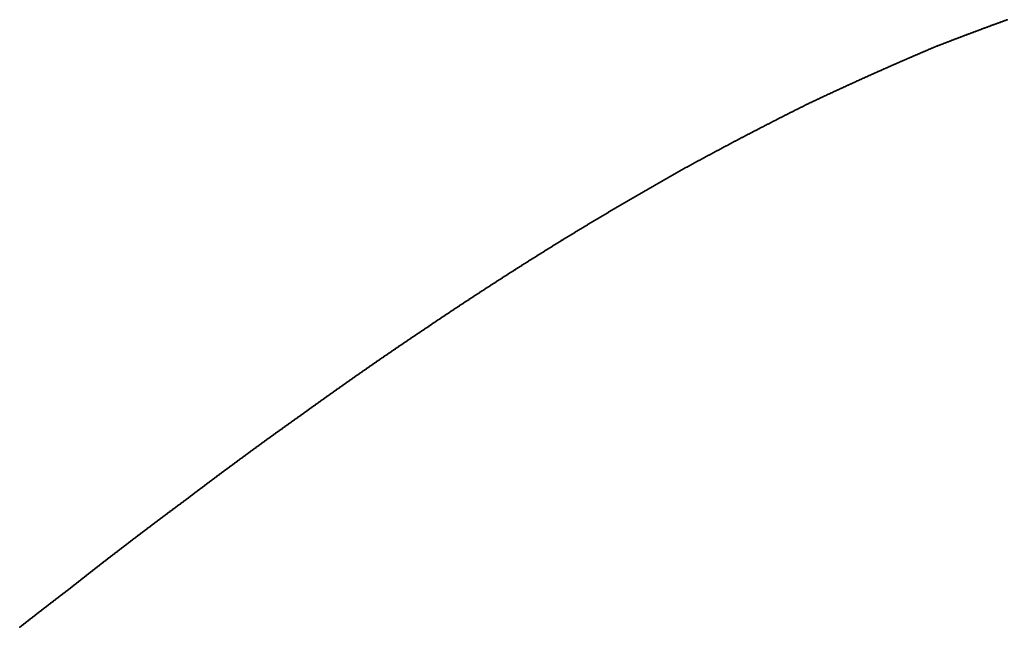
# Model space of a CAD drawing. Header units: metres. Extents: x 0 to 360, y 49 to 117.
# Drawn here: x 315 to 333.07, y 101.15 to 112.27 of the extents above; entities that cross this region are included whole.
import ezdxf

# ---------------------------------------------------------------- set-up
doc = ezdxf.new("R2010")
doc.units = ezdxf.units.M

msp = doc.modelspace()

# ---------------------------------------------------------------- linework, layer by layer
for p in [(333.02, 112.247), (333.031, 112.251), (333.042, 112.255), (333.053, 112.259), (333.064, 112.263), (333.075, 112.267), (332.535, 112.069), (332.546, 112.073), (332.557, 112.077), (332.568, 112.081), (332.579, 112.085), (332.59, 112.089), (332.601, 112.094), (332.612, 112.098), (332.623, 112.102), (332.634, 112.106), (332.645, 112.11), (332.656, 112.114), (332.667, 112.118), (332.678, 112.122), (332.689, 112.126), (332.7, 112.13), (332.711, 112.134), (332.722, 112.138), (332.733, 112.142), (332.744, 112.146), (332.755, 112.15), (332.766, 112.155), (332.777, 112.159), (332.788, 112.163), (332.799, 112.167), (332.81, 112.171), (332.821, 112.175), (332.832, 112.179), (332.843, 112.183), (332.854, 112.187), (332.865, 112.191), (332.876, 112.195), (332.887, 112.199), (332.899, 112.203), (332.91, 112.207), (332.921, 112.211), (332.932, 112.215), (332.943, 112.219), (332.954, 112.223), (332.965, 112.227), (332.976, 112.231), (332.987, 112.235), (332.998, 112.239), (333.009, 112.243), (332.052, 111.886), (332.063, 111.891), (332.074, 111.895), (332.085, 111.899), (332.096, 111.903), (332.107, 111.907), (332.118, 111.912), (332.129, 111.916), (332.14, 111.92), (332.151, 111.924), (332.162, 111.928), (332.173, 111.932), (332.184, 111.937), (332.195, 111.941), (332.206, 111.945), (332.217, 111.949), (332.228, 111.953), (332.239, 111.957), (332.25, 111.962), (332.261, 111.966), (332.272, 111.97), (332.283, 111.974), (332.294, 111.978), (332.305, 111.982), (332.316, 111.987), (332.327, 111.991), (332.338, 111.995), (332.349, 111.999), (332.36, 112.003), (332.371, 112.007), (332.382, 112.011), (332.393, 112.016), (332.404, 112.02), (332.415, 112.024), (332.426, 112.028), (332.437, 112.032), (332.448, 112.036), (332.459, 112.04), (332.47, 112.044), (332.48, 112.048), (332.491, 112.053), (332.502, 112.057), (332.513, 112.061), (332.524, 112.065), (331.604, 111.707), (331.615, 111.712), (331.626, 111.716), (331.636, 111.721), (331.647, 111.726), (331.658, 111.73), (331.669, 111.735), (331.68, 111.74), (331.691, 111.744), (331.702, 111.749), (331.713, 111.754), (331.724, 111.759), (331.735, 111.764), (331.746, 111.768), (331.757, 111.772), (331.768, 111.776), (331.779, 111.781), (331.79, 111.785), (331.801, 111.789), (331.811, 111.793), (331.822, 111.798), (331.833, 111.802), (331.844, 111.806), (331.855, 111.81), (331.866, 111.815), (331.877, 111.819), (331.888, 111.823), (331.899, 111.827), (331.91, 111.832), (331.921, 111.836), (331.932, 111.84), (331.943, 111.844), (331.954, 111.848), (331.965, 111.853), (331.976, 111.857), (331.987, 111.861), (331.998, 111.865), (332.009, 111.87), (332.02, 111.874), (332.031, 111.878), (332.042, 111.882), (331.178, 111.524), (331.189, 111.528), (331.2, 111.533), (331.21, 111.538), (331.221, 111.542), (331.232, 111.547), (331.243, 111.552), (331.254, 111.557), (331.265, 111.561), (331.276, 111.566), (331.287, 111.571), (331.298, 111.576), (331.309, 111.58), (331.32, 111.585), (331.331, 111.59), (331.341, 111.594), (331.352, 111.599), (331.363, 111.604), (331.374, 111.609), (331.385, 111.613), (331.396, 111.618), (331.407, 111.623), (331.418, 111.627), (331.429, 111.632), (331.44, 111.637), (331.451, 111.642), (331.462, 111.646), (331.472, 111.651), (331.483, 111.656), (331.494, 111.66), (331.505, 111.665), (331.516, 111.67), (331.527, 111.674), (331.538, 111.679), (331.549, 111.684), (331.56, 111.688), (331.571, 111.693), (331.582, 111.698), (331.593, 111.702), (330.775, 111.346), (330.786, 111.351), (330.796, 111.356), (330.807, 111.361), (330.818, 111.366), (330.829, 111.37), (330.84, 111.375), (330.851, 111.38), (330.862, 111.385), (330.873, 111.39), (330.884, 111.394), (330.894, 111.399), (330.905, 111.404), (330.916, 111.409), (330.927, 111.414), (330.938, 111.418), (330.949, 111.423), (330.96, 111.428), (330.971, 111.433), (330.982, 111.438), (330.992, 111.442), (331.003, 111.447), (331.014, 111.452), (331.025, 111.457), (331.036, 111.462), (331.047, 111.466), (331.058, 111.471), (331.069, 111.476), (331.08, 111.481), (331.091, 111.485), (331.101, 111.49), (331.112, 111.495), (331.123, 111.5), (331.134, 111.505), (331.145, 111.509), (331.156, 111.514), (331.167, 111.519), (330.373, 111.166), (330.383, 111.171), (330.394, 111.176), (330.405, 111.181), (330.416, 111.185), (330.427, 111.19), (330.438, 111.195), (330.449, 111.2), (330.459, 111.205), (330.47, 111.21), (330.481, 111.215), (330.492, 111.22), (330.503, 111.225), (330.514, 111.23), (330.525, 111.234), (330.535, 111.239), (330.546, 111.244), (330.557, 111.249), (330.568, 111.254), (330.579, 111.259), (330.59, 111.264), (330.601, 111.269), (330.612, 111.273), (330.622, 111.278), (330.633, 111.283), (330.644, 111.288), (330.655, 111.293), (330.666, 111.298), (330.677, 111.303), (330.688, 111.307), (330.699, 111.312), (330.709, 111.317), (330.72, 111.322), (330.731, 111.327), (330.742, 111.332), (330.753, 111.337), (330.764, 111.341), (329.971, 110.982), (329.982, 110.987), (329.993, 110.992), (330.004, 110.997), (330.015, 111.002), (330.026, 111.007), (330.036, 111.012), (330.047, 111.017), (330.058, 111.022), (330.069, 111.027), (330.08, 111.032), (330.091, 111.037), (330.101, 111.042), (330.112, 111.047), (330.123, 111.052), (330.134, 111.057), (330.145, 111.062), (330.156, 111.067), (330.166, 111.072), (330.177, 111.077), (330.188, 111.082), (330.199, 111.087), (330.21, 111.092), (330.221, 111.097), (330.232, 111.102), (330.242, 111.107), (330.253, 111.112), (330.264, 111.117), (330.275, 111.121), (330.286, 111.126), (330.297, 111.131), (330.307, 111.136), (330.318, 111.141), (330.329, 111.146), (330.34, 111.151), (330.351, 111.156), (330.362, 111.161), (329.582, 110.801), (329.593, 110.806), (329.604, 110.811), (329.614, 110.816), (329.625, 110.821), (329.636, 110.826), (329.647, 110.831), (329.658, 110.836), (329.669, 110.841), (329.679, 110.846), (329.69, 110.852), (329.701, 110.857), (329.712, 110.862), (329.723, 110.867), (329.733, 110.872), (329.744, 110.877), (329.755, 110.882), (329.766, 110.887), (329.777, 110.892), (329.787, 110.897), (329.798, 110.902), (329.809, 110.907), (329.82, 110.912), (329.831, 110.917), (329.842, 110.922), (329.852, 110.927), (329.863, 110.932), (329.874, 110.937), (329.885, 110.942), (329.896, 110.947), (329.906, 110.952), (329.917, 110.957), (329.928, 110.962), (329.939, 110.967), (329.95, 110.972), (329.961, 110.977), (329.215, 110.622), (329.226, 110.627), (329.237, 110.633), (329.248, 110.638), (329.258, 110.643), (329.269, 110.649), (329.28, 110.654), (329.291, 110.66), (329.301, 110.665), (329.312, 110.67), (329.323, 110.676), (329.334, 110.681), (329.345, 110.687), (329.355, 110.692), (329.366, 110.698), (329.377, 110.704), (329.388, 110.709), (329.399, 110.714), (329.409, 110.719), (329.42, 110.724), (329.431, 110.729), (329.442, 110.735), (329.452, 110.74), (329.463, 110.745), (329.474, 110.75), (329.485, 110.755), (329.496, 110.76), (329.506, 110.765), (329.517, 110.77), (329.528, 110.775), (329.539, 110.78), (329.55, 110.786), (329.56, 110.791), (329.571, 110.796), (328.86, 110.442), (328.871, 110.447), (328.881, 110.453), (328.892, 110.458), (328.903, 110.464), (328.914, 110.469), (328.924, 110.475), (328.935, 110.48), (328.946, 110.486), (328.957, 110.491), (328.968, 110.497), (328.978, 110.502), (328.989, 110.508), (329, 110.513), (329.011, 110.519), (329.021, 110.524), (329.032, 110.529), (329.043, 110.535), (329.054, 110.54), (329.064, 110.546), (329.075, 110.551), (329.086, 110.557), (329.097, 110.562), (329.107, 110.568), (329.118, 110.573), (329.129, 110.578), (329.14, 110.584), (329.151, 110.589), (329.161, 110.595), (329.172, 110.6), (329.183, 110.606), (329.194, 110.611), (329.204, 110.616), (328.505, 110.26), (328.516, 110.265), (328.527, 110.271), (328.538, 110.276), (328.548, 110.282), (328.559, 110.288), (328.57, 110.293), (328.581, 110.299), (328.591, 110.304), (328.602, 110.31), (328.613, 110.315), (328.624, 110.321), (328.634, 110.326), (328.645, 110.332), (328.656, 110.337), (328.666, 110.343), (328.677, 110.348), (328.688, 110.354), (328.699, 110.359), (328.709, 110.365), (328.72, 110.371), (328.731, 110.376), (328.742, 110.382), (328.752, 110.387), (328.763, 110.393), (328.774, 110.398), (328.785, 110.404), (328.795, 110.409), (328.806, 110.415), (328.817, 110.42), (328.828, 110.426), (328.838, 110.431), (328.849, 110.437), (328.163, 110.081), (328.173, 110.087), (328.184, 110.092), (328.195, 110.098), (328.205, 110.103), (328.216, 110.109), (328.227, 110.115), (328.237, 110.12), (328.248, 110.126), (328.259, 110.131), (328.27, 110.137), (328.28, 110.143), (328.291, 110.148), (328.302, 110.154), (328.312, 110.159), (328.323, 110.165), (328.334, 110.171), (328.345, 110.176), (328.355, 110.182), (328.366, 110.187), (328.377, 110.193), (328.388, 110.199), (328.398, 110.204), (328.409, 110.21), (328.42, 110.215), (328.43, 110.221), (328.441, 110.226), (328.452, 110.232), (328.463, 110.238), (328.473, 110.243), (328.484, 110.249), (328.495, 110.254), (327.82, 109.9), (327.831, 109.906), (327.842, 109.911), (327.852, 109.917), (327.863, 109.923), (327.874, 109.928), (327.884, 109.934), (327.895, 109.94), (327.906, 109.945), (327.917, 109.951), (327.927, 109.957), (327.938, 109.962), (327.949, 109.968), (327.959, 109.974), (327.97, 109.979), (327.981, 109.985), (327.991, 109.991), (328.002, 109.996), (328.013, 110.002), (328.023, 110.008), (328.034, 110.013), (328.045, 110.019), (328.056, 110.025), (328.066, 110.03), (328.077, 110.036), (328.088, 110.042), (328.098, 110.047), (328.109, 110.053), (328.12, 110.058), (328.13, 110.064), (328.141, 110.07), (328.152, 110.075), (327.479, 109.717), (327.49, 109.722), (327.5, 109.728), (327.511, 109.734), (327.522, 109.74), (327.532, 109.745), (327.543, 109.751), (327.554, 109.757), (327.564, 109.763), (327.575, 109.768), (327.586, 109.774), (327.596, 109.78), (327.607, 109.786), (327.618, 109.791), (327.628, 109.797), (327.639, 109.803), (327.65, 109.808), (327.66, 109.814), (327.671, 109.82), (327.682, 109.826), (327.692, 109.831), (327.703, 109.837), (327.714, 109.843), (327.724, 109.848), (327.735, 109.854), (327.746, 109.86), (327.756, 109.866), (327.767, 109.871), (327.778, 109.877), (327.788, 109.883), (327.799, 109.888), (327.81, 109.894), (327.149, 109.537), (327.16, 109.543), (327.17, 109.549), (327.181, 109.554), (327.191, 109.56), (327.202, 109.566), (327.213, 109.572), (327.223, 109.578), (327.234, 109.584), (327.245, 109.589), (327.255, 109.595), (327.266, 109.601), (327.277, 109.607), (327.287, 109.613), (327.298, 109.618), (327.309, 109.624), (327.319, 109.63), (327.33, 109.636), (327.34, 109.641), (327.351, 109.647), (327.362, 109.653), (327.372, 109.659), (327.383, 109.665), (327.394, 109.67), (327.404, 109.676), (327.415, 109.682), (327.426, 109.688), (327.436, 109.693), (327.447, 109.699), (327.458, 109.705), (327.468, 109.711), (326.83, 109.357), (326.841, 109.363), (326.852, 109.369), (326.862, 109.375), (326.873, 109.381), (326.883, 109.387), (326.894, 109.393), (326.905, 109.399), (326.915, 109.405), (326.926, 109.411), (326.936, 109.417), (326.947, 109.423), (326.958, 109.429), (326.968, 109.435), (326.979, 109.441), (326.99, 109.447), (327, 109.453), (327.011, 109.459), (327.021, 109.465), (327.032, 109.471), (327.043, 109.478), (327.053, 109.484), (327.064, 109.49), (327.075, 109.496), (327.085, 109.502), (327.096, 109.508), (327.106, 109.514), (327.117, 109.519), (327.128, 109.525), (327.138, 109.531), (326.512, 109.175), (326.523, 109.181), (326.534, 109.187), (326.544, 109.193), (326.555, 109.199), (326.565, 109.205), (326.576, 109.211), (326.586, 109.217), (326.597, 109.223), (326.608, 109.229), (326.618, 109.236), (326.629, 109.242), (326.639, 109.248), (326.65, 109.254), (326.661, 109.26), (326.671, 109.266), (326.682, 109.272), (326.692, 109.278), (326.703, 109.284), (326.714, 109.29), (326.724, 109.296), (326.735, 109.302), (326.745, 109.308), (326.756, 109.314), (326.767, 109.32), (326.777, 109.327), (326.788, 109.333), (326.798, 109.339), (326.809, 109.345), (326.82, 109.351), (326.206, 108.997), (326.216, 109.003), (326.227, 109.009), (326.237, 109.015), (326.248, 109.021), (326.258, 109.028), (326.269, 109.034), (326.28, 109.04), (326.29, 109.046), (326.301, 109.052), (326.311, 109.058), (326.322, 109.065), (326.332, 109.071), (326.343, 109.077), (326.354, 109.083), (326.364, 109.089), (326.375, 109.095), (326.385, 109.101), (326.396, 109.107), (326.407, 109.114), (326.417, 109.12), (326.428, 109.126), (326.438, 109.132), (326.449, 109.138), (326.459, 109.144), (326.47, 109.15), (326.481, 109.156), (326.491, 109.162), (326.502, 109.169), (325.9, 108.817), (325.91, 108.824), (325.921, 108.83), (325.931, 108.836), (325.942, 108.842), (325.952, 108.848), (325.963, 108.855), (325.973, 108.861), (325.984, 108.867), (325.994, 108.873), (326.005, 108.879), (326.016, 108.886), (326.026, 108.892), (326.037, 108.898), (326.047, 108.904), (326.058, 108.91), (326.068, 108.917), (326.079, 108.923), (326.089, 108.929), (326.1, 108.935), (326.111, 108.941), (326.121, 108.947), (326.132, 108.954), (326.142, 108.96), (326.153, 108.966), (326.163, 108.972), (326.174, 108.978), (326.185, 108.985), (326.195, 108.991), (325.594, 108.636), (325.605, 108.642), (325.615, 108.649), (325.626, 108.655), (325.636, 108.661), (325.647, 108.667), (325.657, 108.674), (325.668, 108.68), (325.678, 108.686), (325.689, 108.692), (325.699, 108.699), (325.71, 108.705), (325.72, 108.711), (325.731, 108.717), (325.742, 108.724), (325.752, 108.73), (325.763, 108.736), (325.773, 108.742), (325.784, 108.749), (325.794, 108.755), (325.805, 108.761), (325.815, 108.767), (325.826, 108.774), (325.836, 108.78), (325.847, 108.786), (325.857, 108.792), (325.868, 108.799), (325.879, 108.805), (325.889, 108.811), (325.289, 108.453), (325.3, 108.459), (325.31, 108.466), (325.321, 108.472), (325.331, 108.478), (325.342, 108.485), (325.352, 108.491), (325.363, 108.497), (325.373, 108.504), (325.384, 108.51), (325.394, 108.516), (325.405, 108.523), (325.415, 108.529), (325.426, 108.535), (325.437, 108.542), (325.447, 108.548), (325.458, 108.554), (325.468, 108.561), (325.479, 108.567), (325.489, 108.573), (325.5, 108.579), (325.51, 108.586), (325.521, 108.592), (325.531, 108.598), (325.542, 108.605), (325.552, 108.611), (325.563, 108.617), (325.573, 108.623), (325.584, 108.63), (324.996, 108.275), (325.006, 108.281), (325.017, 108.288), (325.027, 108.294), (325.038, 108.3), (325.048, 108.307), (325.059, 108.313), (325.069, 108.319), (325.08, 108.326), (325.09, 108.332), (325.101, 108.339), (325.111, 108.345), (325.122, 108.351), (325.132, 108.358), (325.143, 108.364), (325.153, 108.37), (325.164, 108.377), (325.174, 108.383), (325.185, 108.39), (325.195, 108.396), (325.206, 108.402), (325.216, 108.409), (325.227, 108.415), (325.237, 108.421), (325.247, 108.428), (325.258, 108.434), (325.268, 108.44), (325.279, 108.447), (324.703, 108.093), (324.713, 108.1), (324.724, 108.106), (324.734, 108.113), (324.745, 108.119), (324.755, 108.127), (324.766, 108.134), (324.776, 108.14), (324.787, 108.147), (324.797, 108.153), (324.807, 108.159), (324.818, 108.166), (324.828, 108.172), (324.839, 108.179), (324.849, 108.185), (324.86, 108.192), (324.87, 108.198), (324.881, 108.204), (324.891, 108.211), (324.902, 108.217), (324.912, 108.224), (324.923, 108.23), (324.933, 108.236), (324.944, 108.243), (324.954, 108.249), (324.964, 108.256), (324.975, 108.262), (324.985, 108.268), (324.411, 107.911), (324.421, 107.917), (324.431, 107.924), (324.442, 107.93), (324.452, 107.937), (324.463, 107.943), (324.473, 107.95), (324.484, 107.956), (324.494, 107.963), (324.504, 107.969), (324.515, 107.976), (324.525, 107.983), (324.536, 107.989), (324.546, 107.996), (324.557, 108.002), (324.567, 108.009), (324.578, 108.015), (324.588, 108.022), (324.598, 108.028), (324.609, 108.035), (324.619, 108.041), (324.63, 108.048), (324.64, 108.054), (324.651, 108.061), (324.661, 108.067), (324.672, 108.074), (324.682, 108.08), (324.692, 108.087), (324.129, 107.733), (324.14, 107.74), (324.15, 107.746), (324.161, 107.753), (324.171, 107.759), (324.181, 107.766), (324.192, 107.773), (324.202, 107.779), (324.213, 107.786), (324.223, 107.792), (324.233, 107.799), (324.244, 107.805), (324.254, 107.812), (324.265, 107.819), (324.275, 107.825), (324.285, 107.832), (324.296, 107.838), (324.306, 107.845), (324.317, 107.852), (324.327, 107.858), (324.338, 107.865), (324.348, 107.871), (324.358, 107.878), (324.369, 107.884), (324.379, 107.891), (324.39, 107.897), (324.4, 107.904), (323.838, 107.547), (323.849, 107.554), (323.859, 107.56), (323.869, 107.567), (323.88, 107.574), (323.89, 107.58), (323.901, 107.587), (323.911, 107.594), (323.921, 107.6), (323.932, 107.607), (323.942, 107.614), (323.952, 107.62), (323.963, 107.627), (323.973, 107.634), (323.984, 107.64), (323.994, 107.647), (324.004, 107.653), (324.015, 107.66), (324.025, 107.667), (324.036, 107.673), (324.046, 107.68), (324.056, 107.687), (324.067, 107.693), (324.077, 107.7), (324.088, 107.706), (324.098, 107.713), (324.108, 107.72), (324.119, 107.726), (323.558, 107.367), (323.568, 107.373), (323.579, 107.38), (323.589, 107.387), (323.6, 107.393), (323.61, 107.4), (323.62, 107.407), (323.631, 107.413), (323.641, 107.42), (323.651, 107.427), (323.662, 107.434), (323.672, 107.44), (323.682, 107.447), (323.693, 107.454), (323.703, 107.46), (323.714, 107.467), (323.724, 107.474), (323.734, 107.48), (323.745, 107.487), (323.755, 107.494), (323.765, 107.5), (323.776, 107.507), (323.786, 107.514), (323.797, 107.52), (323.807, 107.527), (323.817, 107.534), (323.828, 107.54), (323.289, 107.191), (323.299, 107.198), (323.31, 107.205), (323.32, 107.212), (323.33, 107.218), (323.341, 107.225), (323.351, 107.232), (323.361, 107.239), (323.372, 107.245), (323.382, 107.252), (323.392, 107.259), (323.403, 107.266), (323.413, 107.272), (323.423, 107.279), (323.434, 107.286), (323.444, 107.293), (323.454, 107.299), (323.465, 107.306), (323.475, 107.313), (323.486, 107.319), (323.496, 107.326), (323.506, 107.333), (323.517, 107.34), (323.527, 107.346), (323.537, 107.353), (323.548, 107.36), (323.01, 107.008), (323.02, 107.015), (323.031, 107.021), (323.041, 107.028), (323.051, 107.035), (323.062, 107.042), (323.072, 107.049), (323.082, 107.056), (323.093, 107.062), (323.103, 107.069), (323.113, 107.076), (323.124, 107.083), (323.134, 107.09), (323.144, 107.096), (323.154, 107.103), (323.165, 107.11), (323.175, 107.117), (323.185, 107.123), (323.196, 107.13), (323.206, 107.137), (323.217, 107.144), (323.227, 107.151), (323.237, 107.157), (323.248, 107.164), (323.258, 107.171), (323.268, 107.178), (323.279, 107.184), (322.742, 106.83), (322.752, 106.837), (322.762, 106.844), (322.773, 106.851), (322.783, 106.857), (322.793, 106.864), (322.804, 106.871), (322.814, 106.878), (322.824, 106.885), (322.835, 106.892), (322.845, 106.899), (322.855, 106.905), (322.866, 106.912), (322.876, 106.919), (322.886, 106.926), (322.896, 106.933), (322.907, 106.94), (322.917, 106.946), (322.927, 106.953), (322.938, 106.96), (322.948, 106.967), (322.958, 106.974), (322.969, 106.981), (322.979, 106.987), (322.989, 106.994), (323, 107.001), (322.474, 106.649), (322.485, 106.656), (322.495, 106.664), (322.505, 106.672), (322.515, 106.678), (322.526, 106.685), (322.536, 106.692), (322.546, 106.699), (322.557, 106.706), (322.567, 106.713), (322.577, 106.72), (322.587, 106.727), (322.598, 106.734), (322.608, 106.741), (322.618, 106.747), (322.629, 106.754), (322.639, 106.761), (322.649, 106.768), (322.66, 106.775), (322.67, 106.782), (322.68, 106.789), (322.69, 106.796), (322.701, 106.802), (322.711, 106.809), (322.721, 106.816), (322.732, 106.823), (322.197, 106.463), (322.207, 106.47), (322.218, 106.477), (322.228, 106.484), (322.238, 106.491), (322.248, 106.498), (322.259, 106.505), (322.269, 106.512), (322.279, 106.519), (322.289, 106.525), (322.3, 106.532), (322.31, 106.539), (322.32, 106.546), (322.331, 106.553), (322.341, 106.56), (322.351, 106.567), (322.361, 106.574), (322.372, 106.581), (322.382, 106.587), (322.392, 106.594), (322.402, 106.601), (322.413, 106.608), (322.423, 106.615), (322.433, 106.622), (322.444, 106.629), (322.454, 106.636), (322.464, 106.642), (321.931, 106.283), (321.941, 106.29), (321.951, 106.297), (321.961, 106.304), (321.972, 106.311), (321.982, 106.318), (321.992, 106.325), (322.002, 106.332), (322.013, 106.338), (322.023, 106.345), (322.033, 106.352), (322.043, 106.359), (322.054, 106.366), (322.064, 106.373), (322.074, 106.38), (322.084, 106.387), (322.095, 106.394), (322.105, 106.401), (322.115, 106.408), (322.125, 106.415), (322.136, 106.422), (322.146, 106.429), (322.156, 106.436), (322.166, 106.443), (322.177, 106.449), (322.187, 106.456), (321.665, 106.101), (321.675, 106.108), (321.685, 106.115), (321.696, 106.122), (321.706, 106.129), (321.716, 106.136), (321.726, 106.143), (321.736, 106.15), (321.747, 106.157), (321.757, 106.164), (321.767, 106.171), (321.777, 106.178), (321.788, 106.185), (321.798, 106.192), (321.808, 106.199), (321.818, 106.206), (321.828, 106.213), (321.839, 106.22), (321.849, 106.227), (321.859, 106.234), (321.869, 106.241), (321.88, 106.248), (321.89, 106.255), (321.9, 106.262), (321.91, 106.269), (321.921, 106.276), (321.41, 105.925), (321.42, 105.932), (321.43, 105.939), (321.44, 105.946), (321.451, 105.953), (321.461, 105.96), (321.471, 105.967), (321.481, 105.974), (321.491, 105.981), (321.502, 105.988), (321.512, 105.995), (321.522, 106.002), (321.532, 106.01), (321.542, 106.017), (321.553, 106.024), (321.563, 106.031), (321.573, 106.038), (321.583, 106.045), (321.593, 106.052), (321.604, 106.059), (321.614, 106.066), (321.624, 106.073), (321.634, 106.08), (321.645, 106.087), (321.655, 106.094), (321.145, 105.741), (321.155, 105.748), (321.165, 105.755), (321.176, 105.762), (321.186, 105.769), (321.196, 105.776), (321.206, 105.783), (321.216, 105.79), (321.227, 105.797), (321.237, 105.804), (321.247, 105.812), (321.257, 105.819), (321.267, 105.826), (321.277, 105.833), (321.288, 105.84), (321.298, 105.847), (321.308, 105.854), (321.318, 105.861), (321.328, 105.868), (321.339, 105.875), (321.349, 105.882), (321.359, 105.89), (321.369, 105.897), (321.379, 105.904), (321.389, 105.911), (321.4, 105.918), (320.891, 105.562), (320.901, 105.569), (320.911, 105.576), (320.922, 105.584), (320.932, 105.591), (320.942, 105.598), (320.952, 105.605), (320.962, 105.612), (320.972, 105.619), (320.983, 105.626), (320.993, 105.634), (321.003, 105.641), (321.013, 105.648), (321.023, 105.655), (321.033, 105.662), (321.043, 105.669), (321.054, 105.676), (321.064, 105.684), (321.074, 105.691), (321.084, 105.698), (321.094, 105.705), (321.104, 105.712), (321.115, 105.719), (321.125, 105.726), (321.135, 105.733), (320.638, 105.382), (320.648, 105.39), (320.658, 105.397), (320.668, 105.404), (320.678, 105.411), (320.688, 105.418), (320.698, 105.426), (320.709, 105.433), (320.719, 105.44), (320.729, 105.447), (320.739, 105.454), (320.749, 105.462), (320.759, 105.469), (320.769, 105.476), (320.78, 105.483), (320.79, 105.49), (320.8, 105.498), (320.81, 105.505), (320.82, 105.512), (320.83, 105.519), (320.84, 105.526), (320.851, 105.533), (320.861, 105.541), (320.871, 105.548), (320.881, 105.555), (320.385, 105.202), (320.395, 105.209), (320.405, 105.216), (320.415, 105.223), (320.425, 105.231), (320.435, 105.238), (320.445, 105.245), (320.455, 105.252), (320.466, 105.26), (320.476, 105.267), (320.486, 105.274), (320.496, 105.281), (320.506, 105.289), (320.516, 105.296), (320.526, 105.303), (320.536, 105.31), (320.546, 105.318), (320.557, 105.325), (320.567, 105.332), (320.577, 105.339), (320.587, 105.346), (320.597, 105.354), (320.607, 105.361), (320.617, 105.368), (320.628, 105.375), (320.132, 105.02), (320.142, 105.027), (320.152, 105.035), (320.162, 105.042), (320.173, 105.049), (320.183, 105.056), (320.193, 105.063), (320.203, 105.07), (320.213, 105.077), (320.223, 105.085), (320.233, 105.092), (320.243, 105.099), (320.253, 105.106), (320.263, 105.113), (320.274, 105.122), (320.284, 105.129), (320.294, 105.136), (320.304, 105.144), (320.314, 105.151), (320.324, 105.158), (320.334, 105.165), (320.344, 105.173), (320.354, 105.18), (320.364, 105.187), (320.375, 105.194), (319.88, 104.841), (319.89, 104.848), (319.9, 104.855), (319.91, 104.862), (319.921, 104.87), (319.931, 104.877), (319.941, 104.884), (319.951, 104.891), (319.961, 104.898), (319.971, 104.906), (319.981, 104.913), (319.991, 104.92), (320.001, 104.927), (320.011, 104.934), (320.021, 104.941), (320.031, 104.949), (320.041, 104.956), (320.052, 104.963), (320.062, 104.97), (320.072, 104.977), (320.082, 104.984), (320.092, 104.992), (320.102, 104.999), (320.112, 105.006), (320.122, 105.013), (319.629, 104.66), (319.639, 104.667), (319.649, 104.675), (319.659, 104.682), (319.669, 104.689), (319.679, 104.696), (319.689, 104.704), (319.699, 104.711), (319.709, 104.718), (319.719, 104.725), (319.729, 104.733), (319.739, 104.74), (319.749, 104.747), (319.76, 104.754), (319.77, 104.761), (319.78, 104.769), (319.79, 104.776), (319.8, 104.783), (319.81, 104.79), (319.82, 104.798), (319.83, 104.805), (319.84, 104.812), (319.85, 104.819), (319.86, 104.826), (319.87, 104.834), (319.378, 104.478), (319.388, 104.486), (319.398, 104.493), (319.408, 104.5), (319.418, 104.507), (319.428, 104.515), (319.438, 104.522), (319.448, 104.529), (319.458, 104.537), (319.468, 104.544), (319.478, 104.551), (319.488, 104.558), (319.498, 104.566), (319.508, 104.573), (319.518, 104.58), (319.528, 104.588), (319.538, 104.595), (319.548, 104.602), (319.559, 104.609), (319.569, 104.617), (319.579, 104.624), (319.589, 104.631), (319.599, 104.638), (319.609, 104.646), (319.619, 104.653), (319.128, 104.295), (319.138, 104.303), (319.148, 104.31), (319.158, 104.317), (319.168, 104.325), (319.178, 104.332), (319.188, 104.339), (319.198, 104.347), (319.208, 104.354), (319.218, 104.361), (319.228, 104.369), (319.238, 104.376), (319.248, 104.383), (319.258, 104.391), (319.268, 104.398), (319.278, 104.405), (319.288, 104.413), (319.298, 104.42), (319.308, 104.427), (319.318, 104.434), (319.328, 104.442), (319.338, 104.449), (319.348, 104.456), (319.358, 104.464), (319.368, 104.471), (318.888, 104.118), (318.898, 104.126), (318.908, 104.133), (318.918, 104.141), (318.928, 104.148), (318.938, 104.155), (318.948, 104.163), (318.958, 104.17), (318.968, 104.177), (318.978, 104.185), (318.988, 104.192), (318.998, 104.2), (319.008, 104.207), (319.018, 104.214), (319.028, 104.222), (319.038, 104.229), (319.048, 104.236), (319.058, 104.244), (319.068, 104.251), (319.078, 104.258), (319.088, 104.266), (319.098, 104.273), (319.108, 104.281), (319.118, 104.288), (318.638, 103.933), (318.648, 103.941), (318.658, 103.948), (318.668, 103.955), (318.678, 103.963), (318.688, 103.97), (318.698, 103.978), (318.708, 103.985), (318.718, 103.993), (318.728, 104), (318.738, 104.007), (318.748, 104.015), (318.758, 104.022), (318.768, 104.03), (318.778, 104.037), (318.788, 104.044), (318.798, 104.052), (318.808, 104.059), (318.818, 104.067), (318.828, 104.074), (318.838, 104.081), (318.848, 104.089), (318.858, 104.096), (318.868, 104.104), (318.878, 104.111), (318.399, 103.754), (318.409, 103.762), (318.419, 103.769), (318.429, 103.777), (318.439, 103.784), (318.449, 103.792), (318.459, 103.799), (318.469, 103.807), (318.479, 103.814), (318.489, 103.821), (318.499, 103.829), (318.509, 103.836), (318.519, 103.844), (318.529, 103.851), (318.539, 103.859), (318.549, 103.866), (318.559, 103.874), (318.569, 103.881), (318.579, 103.889), (318.589, 103.896), (318.598, 103.903), (318.608, 103.911), (318.618, 103.918), (318.628, 103.926), (318.161, 103.574), (318.171, 103.582), (318.181, 103.589), (318.191, 103.597), (318.201, 103.604), (318.211, 103.612), (318.221, 103.619), (318.231, 103.627), (318.24, 103.634), (318.25, 103.642), (318.26, 103.649), (318.27, 103.657), (318.28, 103.664), (318.29, 103.672), (318.3, 103.679), (318.31, 103.687), (318.32, 103.694), (318.33, 103.702), (318.34, 103.709), (318.35, 103.717), (318.36, 103.724), (318.37, 103.732), (318.38, 103.739), (318.39, 103.747), (317.923, 103.396), (317.933, 103.403), (317.943, 103.41), (317.953, 103.418), (317.963, 103.425), (317.973, 103.432), (317.983, 103.44), (317.992, 103.447), (318.002, 103.454), (318.012, 103.462), (318.022, 103.469), (318.032, 103.476), (318.042, 103.483), (318.052, 103.491), (318.062, 103.498), (318.072, 103.505), (318.082, 103.514), (318.092, 103.522), (318.102, 103.529), (318.111, 103.537), (318.121, 103.544), (318.131, 103.552), (318.141, 103.559), (318.151, 103.567), (317.676, 103.212), (317.686, 103.219), (317.696, 103.226), (317.705, 103.234), (317.715, 103.241), (317.725, 103.249), (317.735, 103.256), (317.745, 103.263), (317.755, 103.271), (317.765, 103.278), (317.775, 103.285), (317.785, 103.293), (317.794, 103.3), (317.804, 103.307), (317.814, 103.315), (317.824, 103.322), (317.834, 103.33), (317.844, 103.337), (317.854, 103.344), (317.864, 103.352), (317.874, 103.359), (317.884, 103.366), (317.893, 103.374), (317.903, 103.381), (317.913, 103.388), (317.439, 103.034), (317.449, 103.041), (317.459, 103.049), (317.468, 103.056), (317.478, 103.064), (317.488, 103.071), (317.498, 103.079), (317.508, 103.086), (317.518, 103.093), (317.528, 103.101), (317.538, 103.108), (317.547, 103.116), (317.557, 103.123), (317.567, 103.13), (317.577, 103.138), (317.587, 103.145), (317.597, 103.153), (317.607, 103.16), (317.617, 103.167), (317.626, 103.175), (317.636, 103.182), (317.646, 103.19), (317.656, 103.197), (317.666, 103.204), (317.193, 102.848), (317.202, 102.855), (317.212, 102.863), (317.222, 102.87), (317.232, 102.878), (317.242, 102.885), (317.252, 102.893), (317.262, 102.9), (317.271, 102.907), (317.281, 102.915), (317.291, 102.922), (317.301, 102.93), (317.311, 102.937), (317.321, 102.945), (317.33, 102.952), (317.34, 102.96), (317.35, 102.967), (317.36, 102.975), (317.37, 102.982), (317.38, 102.989), (317.39, 102.997), (317.399, 103.004), (317.409, 103.012), (317.419, 103.019), (317.429, 103.027), (316.957, 102.668), (316.966, 102.675), (316.976, 102.683), (316.986, 102.69), (316.996, 102.698), (317.006, 102.705), (317.016, 102.713), (317.025, 102.72), (317.035, 102.728), (317.045, 102.735), (317.055, 102.743), (317.065, 102.75), (317.075, 102.758), (317.084, 102.765), (317.094, 102.773), (317.104, 102.78), (317.114, 102.788), (317.124, 102.795), (317.134, 102.803), (317.143, 102.81), (317.153, 102.818), (317.163, 102.825), (317.173, 102.833), (317.183, 102.84), (316.721, 102.487), (316.731, 102.495), (316.741, 102.502), (316.751, 102.51), (316.76, 102.517), (316.77, 102.525), (316.78, 102.532), (316.79, 102.54), (316.8, 102.547), (316.809, 102.555), (316.819, 102.562), (316.829, 102.57), (316.839, 102.578), (316.849, 102.585), (316.859, 102.593), (316.868, 102.6), (316.878, 102.608), (316.888, 102.615), (316.898, 102.623), (316.908, 102.63), (316.917, 102.638), (316.927, 102.645), (316.937, 102.653), (316.947, 102.66), (316.496, 102.313), (316.506, 102.32), (316.516, 102.328), (316.525, 102.335), (316.535, 102.343), (316.545, 102.351), (316.555, 102.358), (316.565, 102.366), (316.574, 102.373), (316.584, 102.381), (316.594, 102.389), (316.604, 102.396), (316.613, 102.404), (316.623, 102.411), (316.633, 102.419), (316.643, 102.426), (316.653, 102.434), (316.662, 102.442), (316.672, 102.449), (316.682, 102.457), (316.692, 102.464), (316.702, 102.472), (316.711, 102.479), (316.262, 102.13), (316.271, 102.137), (316.281, 102.145), (316.291, 102.153), (316.301, 102.16), (316.31, 102.168), (316.32, 102.175), (316.33, 102.183), (316.34, 102.191), (316.349, 102.198), (316.359, 102.206), (316.369, 102.214), (316.379, 102.221), (316.388, 102.229), (316.398, 102.236), (316.408, 102.244), (316.418, 102.252), (316.428, 102.259), (316.437, 102.267), (316.447, 102.275), (316.457, 102.282), (316.467, 102.29), (316.476, 102.297), (316.486, 102.305), (316.027, 101.946), (316.037, 101.953), (316.047, 101.961), (316.057, 101.969), (316.066, 101.976), (316.076, 101.984), (316.086, 101.992), (316.096, 101.999), (316.105, 102.007), (316.115, 102.015), (316.125, 102.022), (316.135, 102.03), (316.144, 102.038), (316.154, 102.045), (316.164, 102.053), (316.174, 102.061), (316.183, 102.068), (316.193, 102.076), (316.203, 102.084), (316.213, 102.091), (316.222, 102.099), (316.232, 102.107), (316.242, 102.114), (316.252, 102.122), (315.794, 101.764), (315.804, 101.771), (315.813, 101.779), (315.823, 101.786), (315.833, 101.793), (315.843, 101.801), (315.852, 101.808), (315.862, 101.816), (315.872, 101.823), (315.881, 101.83), (315.891, 101.838), (315.901, 101.845), (315.911, 101.853), (315.92, 101.86), (315.93, 101.868), (315.94, 101.877), (315.95, 101.884), (315.959, 101.892), (315.969, 101.9), (315.979, 101.907), (315.989, 101.915), (315.998, 101.923), (316.008, 101.93), (316.018, 101.938), (315.561, 101.585), (315.571, 101.593), (315.58, 101.6), (315.59, 101.607), (315.6, 101.615), (315.609, 101.622), (315.619, 101.63), (315.629, 101.637), (315.639, 101.645), (315.648, 101.652), (315.658, 101.66), (315.668, 101.667), (315.677, 101.675), (315.687, 101.682), (315.697, 101.689), (315.707, 101.697), (315.716, 101.704), (315.726, 101.712), (315.736, 101.719), (315.745, 101.727), (315.755, 101.734), (315.765, 101.741), (315.775, 101.749), (315.784, 101.756), (315.328, 101.405), (315.338, 101.413), (315.348, 101.42), (315.357, 101.428), (315.367, 101.435), (315.377, 101.443), (315.386, 101.45), (315.396, 101.458), (315.406, 101.465), (315.415, 101.473), (315.425, 101.48), (315.435, 101.488), (315.445, 101.495), (315.454, 101.503), (315.464, 101.51), (315.474, 101.518), (315.483, 101.525), (315.493, 101.533), (315.503, 101.54), (315.512, 101.548), (315.522, 101.555), (315.532, 101.563), (315.542, 101.57), (315.551, 101.578), (315.096, 101.224), (315.106, 101.232), (315.116, 101.24), (315.125, 101.247), (315.135, 101.255), (315.145, 101.262), (315.154, 101.27), (315.164, 101.277), (315.174, 101.285), (315.183, 101.292), (315.193, 101.3), (315.203, 101.307), (315.212, 101.315), (315.222, 101.323), (315.232, 101.33), (315.241, 101.338), (315.251, 101.345), (315.261, 101.353), (315.27, 101.36), (315.28, 101.368), (315.29, 101.375), (315.299, 101.383), (315.309, 101.39), (315.319, 101.398), (315, 101.149), (315.009, 101.156), (315.019, 101.164), (315.029, 101.172), (315.038, 101.179), (315.048, 101.187), (315.058, 101.194), (315.067, 101.202), (315.077, 101.209), (315.087, 101.217)]:
    msp.add_point(p)

doc.saveas('drawing.dxf')
